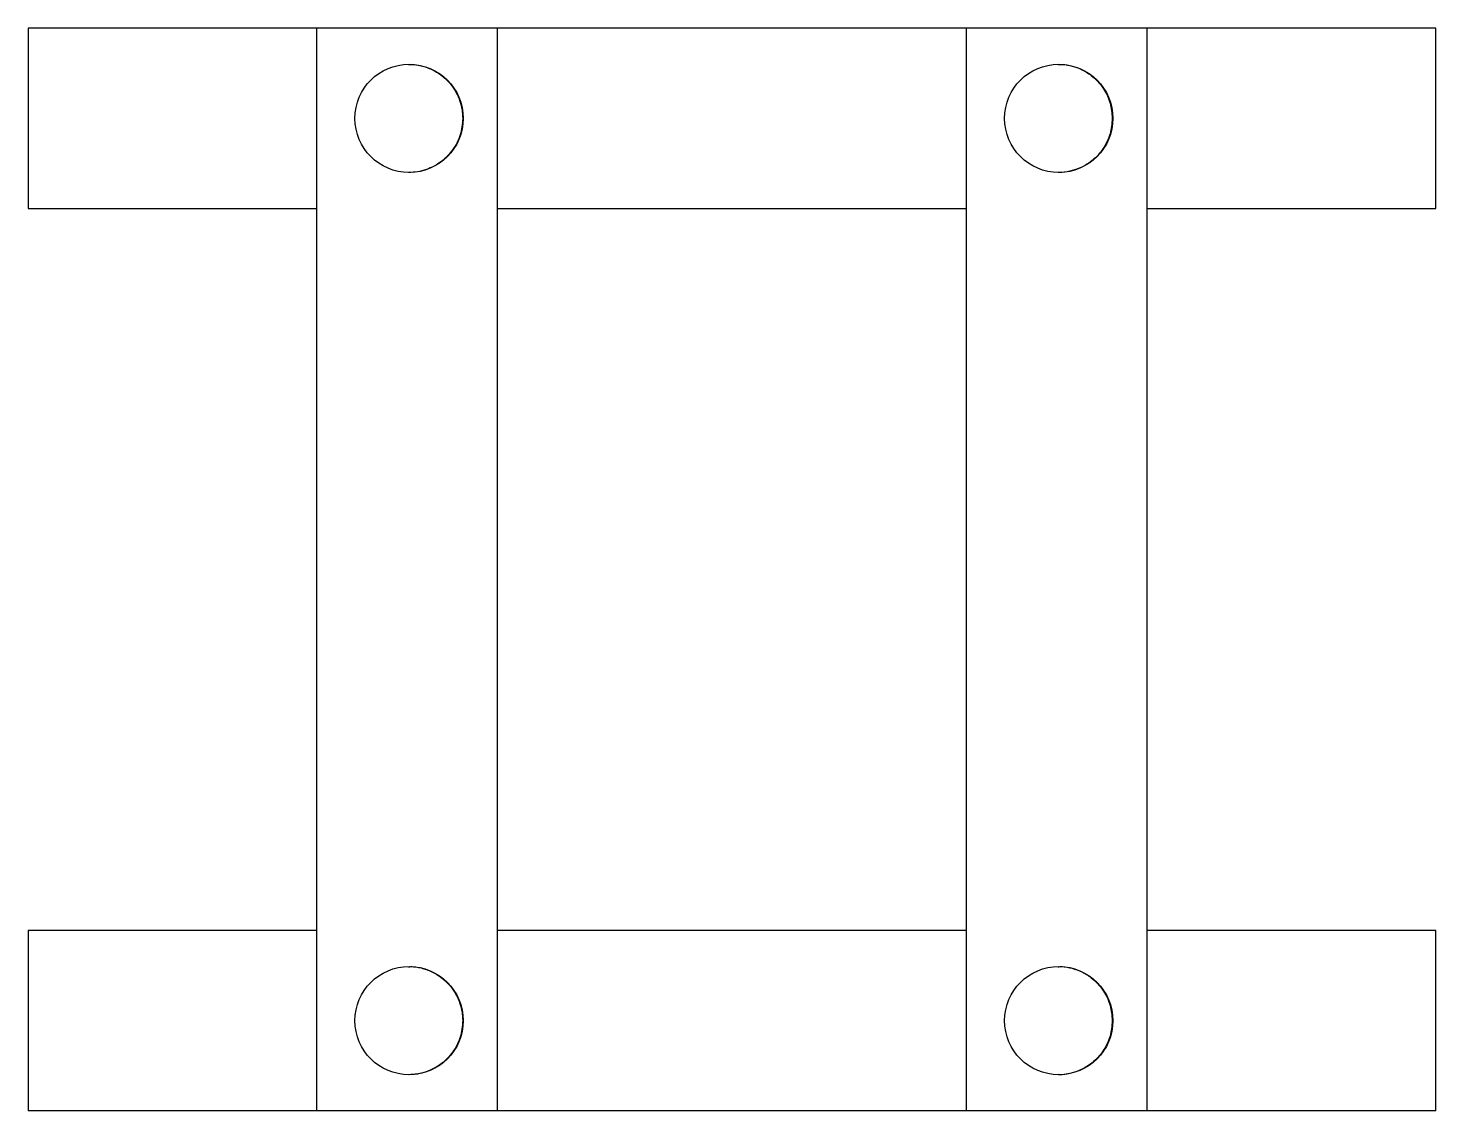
# Model space of a CAD drawing. Header units: millimetres. Extents: x -19.5 to 19.5, y -30 to 0.
import ezdxf

# ---------------------------------------------------------------- set-up
doc = ezdxf.new("R2010")
doc.units = ezdxf.units.MM

msp = doc.modelspace()

# ---------------------------------------------------------------- linework, layer by layer
at = {"color": 7, "linetype": 'Continuous', "lineweight": 25}
for p, q in [((-19.5, 0), (-19.5, -5)), ((19.5, 0), (-19.5, 0)), ((-11.5, -30), (-11.5, 0)), ((-6.5, -30), (-6.5, 0)), ((6.5, -30), (6.5, 0)), ((11.5, -30), (11.5, 0)), ((19.5, -5), (19.5, 0)), ((-19.5, -5), (-11.5, -5)), ((-6.5, -5), (6.5, -5)), ((11.5, -5), (19.5, -5)), ((-19.5, -25), (-19.5, -30)), ((-11.5, -25), (-19.5, -25)), ((6.5, -25), (-6.5, -25)), ((19.5, -25), (11.5, -25)), ((19.5, -30), (19.5, -25)), ((19.5, -30), (-19.5, -30))]:
    msp.add_line(p, q, dxfattribs=at)
for centre in [(-8.946, -2.5), (9.053, -2.5), (-8.946, -27.5), (9.053, -27.5)]:
    msp.add_circle(centre, 1.5, dxfattribs=at)
for points, knots in [([(-8.962, -1.007), (-8.917, -1.005), (-8.776, -1), (-8.532, -1.054), (-8.253, -1.165), (-8.001, -1.335), (-7.798, -1.538), (-7.639, -1.772), (-7.535, -2.01), (-7.471, -2.257), (-7.464, -2.418), (-7.46, -2.5)], [0, 0, 0, 0, 0.061665, 0.196983, 0.336923, 0.460813, 0.589444, 0.696975, 0.808459, 0.902727, 1, 1, 1, 1]), ([(9.038, -1.006), (9.076, -1.005), (9.206, -1), (9.429, -1.045), (9.7, -1.143), (9.938, -1.291), (10.139, -1.472), (10.331, -1.718), (10.499, -2.062), (10.524, -2.358), (10.535, -2.5)], [0, 0, 0, 0, 0.051458, 0.175568, 0.306711, 0.44176, 0.548825, 0.658738, 0.836576, 1, 1, 1, 1]), ([(-7.46, -2.5), (-7.474, -2.656), (-7.503, -2.967), (-7.722, -3.385), (-8.047, -3.721), (-8.399, -3.906), (-8.713, -3.988), (-8.879, -3.996), (-8.962, -3.999)], [0, 0, 0, 0, 0.185004, 0.369777, 0.56083, 0.769436, 0.885001, 1, 1, 1, 1]), ([(10.535, -2.5), (10.523, -2.645), (10.498, -2.935), (10.31, -3.326), (10.022, -3.662), (9.686, -3.872), (9.358, -3.971), (9.16, -4.006), (9.052, -3.998), (9.038, -3.996)], [0, 0, 0, 0, 0.167138, 0.333698, 0.513922, 0.729434, 0.853853, 0.981437, 1, 1, 1, 1]), ([(-8.962, -26.007), (-8.917, -26.005), (-8.776, -26), (-8.532, -26.054), (-8.253, -26.165), (-8.001, -26.335), (-7.798, -26.538), (-7.639, -26.772), (-7.535, -27.01), (-7.471, -27.257), (-7.464, -27.418), (-7.46, -27.5)], [0, 0, 0, 0, 0.061665, 0.196983, 0.336923, 0.460813, 0.589444, 0.696975, 0.808459, 0.902727, 1, 1, 1, 1]), ([(9.038, -26.006), (9.076, -26.005), (9.206, -26), (9.429, -26.045), (9.7, -26.143), (9.938, -26.291), (10.139, -26.472), (10.331, -26.718), (10.499, -27.062), (10.524, -27.358), (10.535, -27.5)], [0, 0, 0, 0, 0.051458, 0.175568, 0.306711, 0.44176, 0.548825, 0.658738, 0.836576, 1, 1, 1, 1]), ([(-7.46, -27.5), (-7.474, -27.656), (-7.503, -27.967), (-7.722, -28.385), (-8.047, -28.721), (-8.399, -28.906), (-8.713, -28.988), (-8.879, -28.996), (-8.962, -28.999)], [0, 0, 0, 0, 0.185004, 0.369777, 0.56083, 0.769436, 0.885001, 1, 1, 1, 1]), ([(10.535, -27.5), (10.523, -27.645), (10.498, -27.935), (10.31, -28.326), (10.022, -28.662), (9.686, -28.872), (9.358, -28.971), (9.16, -29.006), (9.052, -28.998), (9.038, -28.996)], [0, 0, 0, 0, 0.167138, 0.333698, 0.513922, 0.729434, 0.853853, 0.981437, 1, 1, 1, 1])]:
    msp.add_open_spline(points, degree=3, knots=knots, dxfattribs=at)

doc.saveas('drawing.dxf')
